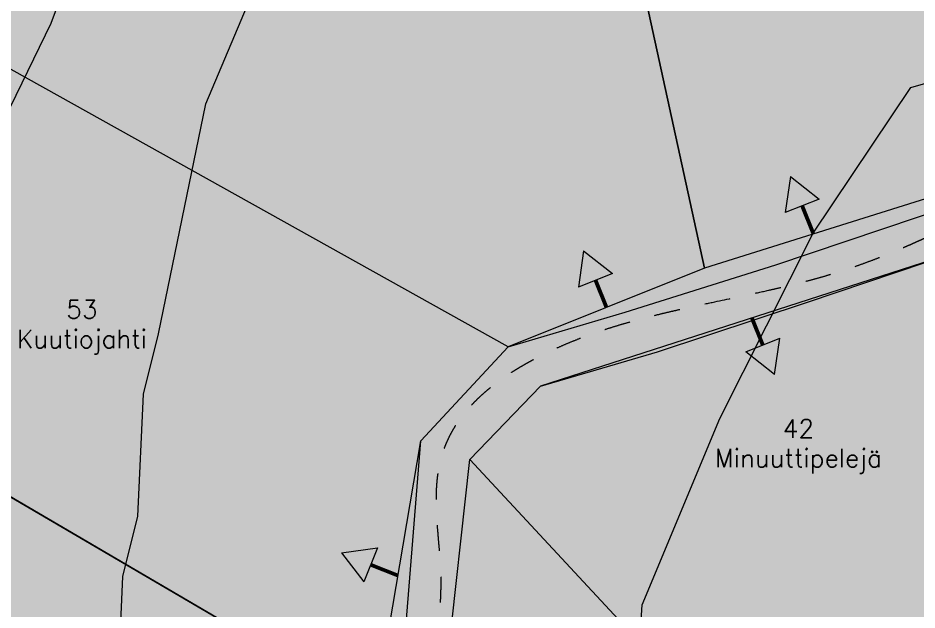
# Model space of a CAD drawing. Header units: millimetres. Extents: x 396621004 to 402046651, y 6785344214 to 6789799943.
# Drawn here: x 399279226 to 399352929, y 6787730065 to 6787778579 of the extents above; entities that cross this region are included whole.
import ezdxf

# ---------------------------------------------------------------- set-up
doc = ezdxf.new("R2010")
doc.units = ezdxf.units.MM
doc.header["$MEASUREMENT"] = 0
doc.linetypes.add('Katkoviiva', pattern=[4233.333333, 2116.666667, -2116.666667])
for name, color, linetype, lineweight in [('02 Korkeuskayrat_Kynä_nro__2', 8, 'Continuous', 15), ('03 Ohjelmalaaksot_Kynä_nro__1', 7, 'Continuous', 13), ('03 Ohjelmalaaksot_Kynä_nro__21', 7, 'Continuous', 50)]:
    doc.layers.add(name, color=color, linetype=linetype, lineweight=lineweight)
for name, color, linetype, lineweight, true_color in [('02 Tiet_Kynä_nro__102', 7, 'Continuous', 15, 0xcccccc), ('03 Alueiden rajat_Kynä_nro__224', 7, 'Continuous', 0, 0xa1e8e9), ('03 Ohjelmalaaksot_Kynä_nro__204', 7, 'Continuous', 50, 0x83e1e0)]:
    doc.layers.add(name, color=color, linetype=linetype, lineweight=lineweight, true_color=true_color)
doc.layers.add('03 Ohjelmalaaksot', color=7, linetype='Continuous')

# ---------------------------------------------------------------- blocks, each defined once
blk = doc.blocks.new('Murtoviiva_127', base_point=(399310379, 6787732882))
at = {"layer": '03 Ohjelmalaaksot', "linetype": 'Continuous', "lineweight": 0, "true_color": 0x000000}
blk.add_hatch(color=178, dxfattribs=at).paths.add_polyline_path([(399305740, 6787734747), (399307591, 6787732386), (399308710, 6787735169)])
at = {"layer": '03 Ohjelmalaaksot_Kynä_nro__1', "color": 7, "linetype": 'Continuous', "lineweight": 13}
for p, q in [((399305740, 6787734747), (399308710, 6787735169)), ((399308710, 6787735169), (399307591, 6787732386)), ((399305740, 6787734747), (399307591, 6787732386))]:
    blk.add_line(p, q, dxfattribs=at)
at = {"layer": '03 Ohjelmalaaksot_Kynä_nro__21', "color": 7, "linetype": 'Continuous', "lineweight": 50, "flags": 128}
blk.add_lwpolyline([(399310379, 6787732882), (399308151, 6787733778)], dxfattribs=at)
blk = doc.blocks.new('Murtoviiva_128', base_point=(399327461, 6787754862))
at = {"layer": '03 Ohjelmalaaksot', "linetype": 'Continuous', "lineweight": 0, "true_color": 0x000000}
blk.add_hatch(color=178, dxfattribs=at).paths.add_polyline_path([(399325599, 6787759502), (399325174, 6787756533), (399327959, 6787757650)])
at = {"layer": '03 Ohjelmalaaksot_Kynä_nro__1', "color": 7, "linetype": 'Continuous', "lineweight": 13}
for p, q in [((399325599, 6787759502), (399325174, 6787756533)), ((399325599, 6787759502), (399327959, 6787757650)), ((399327959, 6787757650), (399325174, 6787756533))]:
    blk.add_line(p, q, dxfattribs=at)
at = {"layer": '03 Ohjelmalaaksot_Kynä_nro__21', "color": 7, "linetype": 'Continuous', "lineweight": 50, "flags": 128}
blk.add_lwpolyline([(399327461, 6787754862), (399326566, 6787757091)], dxfattribs=at)
blk = doc.blocks.new('Murtoviiva_129', base_point=(399344407, 6787760956))
at = {"layer": '03 Ohjelmalaaksot', "linetype": 'Continuous', "lineweight": 0, "true_color": 0x000000}
blk.add_hatch(color=178, dxfattribs=at).paths.add_polyline_path([(399342545, 6787765597), (399342121, 6787762627), (399344905, 6787763744)])
at = {"layer": '03 Ohjelmalaaksot_Kynä_nro__1', "color": 7, "linetype": 'Continuous', "lineweight": 13}
for p, q in [((399342545, 6787765597), (399342121, 6787762627)), ((399342545, 6787765597), (399344905, 6787763744)), ((399344905, 6787763744), (399342121, 6787762627))]:
    blk.add_line(p, q, dxfattribs=at)
at = {"layer": '03 Ohjelmalaaksot_Kynä_nro__21', "color": 7, "linetype": 'Continuous', "lineweight": 50, "flags": 128}
blk.add_lwpolyline([(399344407, 6787760956), (399343513, 6787763186)], dxfattribs=at)
blk = doc.blocks.new('Murtoviiva_131', base_point=(399339390, 6787754000))
at = {"layer": '03 Ohjelmalaaksot', "linetype": 'Continuous', "lineweight": 0, "true_color": 0x000000}
blk.add_hatch(color=178, dxfattribs=at).paths.add_polyline_path([(399341252, 6787749359), (399341676, 6787752329), (399338892, 6787751212)])
at = {"layer": '03 Ohjelmalaaksot_Kynä_nro__1', "color": 7, "linetype": 'Continuous', "lineweight": 13}
for p, q in [((399338892, 6787751212), (399341676, 6787752329)), ((399341252, 6787749359), (399341676, 6787752329)), ((399341252, 6787749359), (399338892, 6787751212))]:
    blk.add_line(p, q, dxfattribs=at)
at = {"layer": '03 Ohjelmalaaksot_Kynä_nro__21', "color": 7, "linetype": 'Continuous', "lineweight": 50, "flags": 128}
blk.add_lwpolyline([(399339390, 6787754000), (399340284, 6787751771)], dxfattribs=at)

msp = doc.modelspace()

# ---------------------------------------------------------------- hatches: boundary and pattern name
at = {"layer": '03 Alueiden rajat_Kynä_nro__224', "linetype": 'Continuous', "lineweight": 0, "true_color": 0x78aeae}
msp.add_hatch(color=143, dxfattribs=at).paths.add_polyline_path([(399191949.16, 6787612949.32), (399177966.94, 6787553362.34), (399207030.31, 6787549295.9), (399230645.48, 6787546654.81), (399260222.93, 6787542496.51), (399266032.87, 6787541090.05), (399284390.04, 6787537275.32), (399292179.36, 6787535659.58), (399309866.58, 6787550700.52), (399344017.92, 6787564567.96), (399347747.17, 6787570762.91), (399336574.65, 6787581895.29), (399335554.11, 6787583345.79), (399334795.99, 6787584496.05), (399334273.73, 6787585766.34), (399333759.9, 6787587046.63), (399332925.97, 6787589197.13), (399332774.34, 6787590217.36), (399332706.96, 6787591377.63), (399332629.75, 6787591765.48), (399330660.04, 6787595788.63), (399330129.36, 6787596908.89), (399329977.73, 6787597929.12), (399329834.53, 6787599099.39), (399329842.96, 6787601189.87), (399329935.61, 6787602410.15), (399330041.09, 6787603516.07), (399330382.06, 6787607091.22), (399330550.53, 6787609161.69), (399330702.16, 6787611162.15), (399331215.99, 6787613752.74), (399331712.98, 6787616183.3), (399332749.07, 6787618503.83), (399334290.58, 6787623474.97), (399335570.96, 6787625925.53), (399336699.71, 6787629546.36), (399337609.45, 6787633267.21), (399338443.38, 6787639918.73), (399338763.48, 6787641058.99), (399339403.66, 6787642319.28), (399340431.33, 6787644559.79), (399340768.28, 6787645920.1), (399340852.51, 6787647000.35), (399341517.97, 6787650581.17), (399342166.58, 6787653001.72), (399343126.86, 6787655322.25), (399345409.64, 6787659853.29), (399348189.41, 6787665664.62), (399349520.33, 6787667955.15), (399350935.48, 6787670235.67), (399351359.53, 6787670767.43), (399352738.11, 6787672496.18), (399353429.79, 6787673217.11), (399355753.74, 6787675966.98), (399357995.62, 6787680274.14), (399358575.62, 6787681848.32), (399359266.35, 6787682878.56), (399359551.22, 6787683262.8), (399360133.98, 6787684048.83), (399361641.79, 6787686559.4), (399362500.99, 6787687649.65), (399363747.67, 6787688789.91), (399366047.29, 6787690460.29), (399366982.31, 6787691550.54), (399367681.46, 6787692570.78), (399369711.53, 6787694811.29), (399371564.71, 6787696831.75), (399373822.21, 6787698972.24), (399374689.84, 6787700142.51), (399375245.79, 6787701412.8), (399376669.37, 6787703773.34), (399377157.93, 6787705043.63), (399377570.69, 6787706403.94), (399378000.29, 6787707914.29), (399379137.46, 6787710604.9), (399379794.5, 6787713025.46), (399380914.83, 6787715566.04), (399381167.53, 6787716786.32), (399381268.62, 6787718016.6), (399381437.09, 6787720247.11), (399381858.26, 6787725618.34), (399382043.58, 6787727998.88), (399382287.86, 6787729139.14), (399382607.96, 6787730269.4), (399383433.46, 6787732910.01), (399384553.79, 6787735380.57), (399385109.75, 6787736570.84), (399385657.28, 6787737611.08), (399386836.57, 6787739831.59), (399387384.1, 6787740871.83), (399387771.58, 6787741922.07), (399388024.29, 6787743142.35), (399388276.99, 6787744432.64), (399388908.76, 6787745542.9), (399389928.01, 6787746703.16), (399391006.22, 6787747703.39), (399391553.75, 6787748733.63), (399391949.65, 6787749863.88), (399392497.18, 6787750904.12), (399393356.38, 6787751994.37), (399394291.4, 6787753084.62), (399395706.55, 6787755365.14), (399397576.57, 6787757535.64), (399399690.88, 6787759846.17), (399401830.46, 6787761536.55), (399405149.33, 6787764517.24), (399406311.78, 6787765507.46), (399406783.49, 6787766627.72), (399407457.38, 6787770288.56), (399408173.38, 6787772549.07), (399408678.79, 6787774979.63), (399408771.45, 6787776129.89), (399408855.68, 6787777290.16), (399408746.18, 6787779770.73), (399408611.4, 6787781011.01), (399408476.62, 6787782261.3), (399408030.18, 6787783531.59), (399406985.66, 6787785932.14), (399405174.6, 6787790403.16), (399404660.76, 6787791753.47), (399404433.33, 6787792853.72), (399404281.7, 6787793873.95), (399403995.3, 6787795134.24), (399403397.23, 6787796334.52), (399402563.3, 6787797564.8), (399400962.83, 6787799855.32), (399399884.62, 6787800865.55), (399398797.99, 6787801795.76), (399396725.8, 6787803896.25), (399395740.24, 6787805206.55), (399394973.7, 6787806266.79), (399392859.4, 6787809757.59), (399391039.91, 6787812218.15), (399390121.75, 6787813298.4), (399388984.57, 6787814618.7), (399387139.82, 6787816699.17), (399385000.24, 6787818949.69), (399275487.12, 6787810018.21), (399253347.99, 6787773113.26), (399232276.12, 6787718145.53)])
at = {"layer": '03 Ohjelmalaaksot_Kynä_nro__204', "linetype": 'Continuous', "lineweight": 0, "true_color": 0x417070}
for points in [[(399335497.08, 6787758086.42), (399323311.64, 6787813918.6), (399353732.8, 6787816399.64), (399354145.37, 6787763929.44)], [(399298909.89, 6787811928.49), (399323311.64, 6787813918.6), (399335497.08, 6787758086.42), (399319424.57, 6787751637.47), (399260264.36, 6787784642.55), (399275487.12, 6787810018.21)], [(399253347.99, 6787773113.26), (399247401.93, 6787757602.48), (399275174.73, 6787741342.57), (399308494.84, 6787721834.91), (399312263.39, 6787743928.34), (399319424.57, 6787751637.47), (399260264.36, 6787784642.55)], [(399322065.71, 6787748408.89), (399316263.94, 6787742391.74), (399333096.34, 6787724288.72), (399345838.08, 6787719719.38), (399362482.32, 6787727877.21), (399356714.01, 6787759590.62)], [(399247401.93, 6787757602.48), (399238235.78, 6787733691.82), (399298952.1, 6787700784.22), (399308494.84, 6787721834.91)], [(399307451.69, 6787708621.26), (399314428.8, 6787725778.46), (399316263.94, 6787742391.74), (399333096.34, 6787724288.72), (399345838.08, 6787719719.38), (399342354.81, 6787706704.13), (399333906.53, 6787694289.73), (399306519.6, 6787706904.17)]]:
    msp.add_hatch(color=147, dxfattribs=at).paths.add_polyline_path(points)

# ---------------------------------------------------------------- linework, layer by layer
at = {"layer": '02 Korkeuskayrat_Kynä_nro__2', "color": 8, "linetype": 'Continuous', "lineweight": 15, "flags": 128}
for points in [[(399289165.72, 6787848886.54), (399290791.46, 6787840804.69), (399290614.57, 6787836803.77), (399292383.51, 6787831722.61), (399292290.85, 6787829722.15), (399294009.25, 6787823630.76), (399292181.35, 6787805696.66), (399281913.06, 6787778140.35), (399278594.19, 6787771278.78), (399268595.46, 6787749713.85), (399263903.55, 6787734910.46), (399257762.8, 6787710164.8), (399254031.17, 6787694321.18), (399242263.5, 6787677847.41), (399231582.46, 6787663314.08), (399217405.66, 6787637938.28), (399200272.19, 6787613692.73), (399191730.73, 6787602080.07), (399188184.42, 6787590227.36), (399188816.19, 6787582185.52), (399190450.35, 6787574103.67), (399187443.15, 6787552218.67), (399178438.4, 6787530603.72), (399163301.31, 6787506268.15)], [(399248606.42, 6787641509.09), (399257375.31, 6787658122.9), (399272512.4, 6787682458.46), (399281331.84, 6787700072.49), (399286015.32, 6787714875.88), (399286377.53, 6787722867.71), (399287607.37, 6787727818.84), (399287834.8, 6787732809.98), (399289064.64, 6787737761.12), (399289527.93, 6787747753.4), (399290749.35, 6787752704.53), (399294624.17, 6787771548.84), (399302483.33, 6787790203.11), (399312077.73, 6787802785.99), (399318294.29, 6787807507.07), (399338552.89, 6787812578.23), (399348593.74, 6787813118.36), (399354490.21, 6787810847.84)]]:
    msp.add_lwpolyline(points, dxfattribs=at)
msp.add_lwpolyline([(399336775.52, 6787745752.94), (399344407.24, 6787760956.42), (399352409.6, 6787772889.15), (399365322.87, 6787776600), (399371547.86, 6787769838.45), (399371328.85, 6787758325.82), (399365668.24, 6787748553.58), (399357859.62, 6787735110.51), (399350404.8, 6787724398.06), (399346353.08, 6787717066.38), (399342149.74, 6787712235.28), (399337440.98, 6787707174.12), (399331098.06, 6787711195.04), (399329666.06, 6787719006.82), (399330390.49, 6787730499.45)], close=True, dxfattribs=at)
at = {"layer": '02 Tiet_Kynä_nro__102', "color": 254, "linetype": 'Continuous', "lineweight": 15, "true_color": 0xcccccc, "flags": 128}
for points in [[(399207030.31, 6787549295.9), (399217146.05, 6787568545.59), (399230278.33, 6787587219.86), (399244101.35, 6787603833.66), (399259002.58, 6787616506.56), (399273558.44, 6787627729.13), (399280322.53, 6787642112.42), (399285898.91, 6787661996.97), (399289470.49, 6787677020.4), (399291997.55, 6787691503.72), (399297818.21, 6787698695.36), (399304860.28, 6787711668.33), (399311043.13, 6787728962.96), (399312263.39, 6787743928.34), (399319424.57, 6787751637.47), (399329011.35, 6787754459.59), (399341359.44, 6787758339.01), (399355881.61, 6787763230.13), (399364708.42, 6787768821.31)], [(399210994.14, 6787548860.48), (399219737.45, 6787565498.52), (399232869.74, 6787584172.79), (399246692.76, 6787600786.59), (399261593.98, 6787613459.49), (399276149.85, 6787624682.06), (399282913.94, 6787639065.35), (399288490.32, 6787658949.9), (399292061.9, 6787673973.34), (399294588.96, 6787688456.65), (399300409.62, 6787695648.3), (399307451.69, 6787708621.26), (399314428.8, 6787725778.46), (399316263.94, 6787742391.74), (399322065.71, 6787748408.89), (399331652.49, 6787751231.01), (399343950.85, 6787755291.94), (399358473.02, 6787760183.06), (399367808.21, 6787766096.27)]]:
    msp.add_lwpolyline(points, dxfattribs=at)
at = {"layer": '03 Ohjelmalaaksot_Kynä_nro__1', "color": 7, "linetype": 'Continuous', "lineweight": 13, "flags": 128}
for points in [[(399335497.08, 6787758086.42), (399323311.64, 6787813918.6), (399353732.8, 6787816399.64), (399354145.37, 6787763929.44)], [(399298909.89, 6787811928.49), (399323311.64, 6787813918.6), (399335497.08, 6787758086.42), (399319424.57, 6787751637.47), (399260264.36, 6787784642.55), (399275487.12, 6787810018.21)], [(399253347.99, 6787773113.26), (399247401.93, 6787757602.48), (399275174.73, 6787741342.57), (399308494.84, 6787721834.91), (399312263.39, 6787743928.34), (399319424.57, 6787751637.47), (399260264.36, 6787784642.55)], [(399322065.71, 6787748408.89), (399316263.94, 6787742391.74), (399333096.34, 6787724288.72), (399345838.08, 6787719719.38), (399362482.32, 6787727877.21), (399356714.01, 6787759590.62)], [(399247401.93, 6787757602.48), (399238235.78, 6787733691.82), (399298952.1, 6787700784.22), (399308494.84, 6787721834.91)], [(399307451.69, 6787708621.26), (399314428.8, 6787725778.46), (399316263.94, 6787742391.74), (399333096.34, 6787724288.72), (399345838.08, 6787719719.38), (399342354.81, 6787706704.13), (399333906.53, 6787694289.73), (399306519.6, 6787706904.17)]]:
    msp.add_lwpolyline(points, close=True, dxfattribs=at)
at = {"layer": '03 Ohjelmalaaksot_Kynä_nro__1', "color": 7, "linetype": 'Katkoviiva', "lineweight": 13}
msp.add_open_spline([(399210480.75, 6787552906.19), (399210480.75, 6787552906.19), (399214032.2, 6787560261.75), (399218191.06, 6787567278.8), (399222317.97, 6787574241.95), (399227032.17, 6787580831.98), (399231903.17, 6787587298.34), (399236321.31, 6787593163.52), (399240899.59, 6787598937.35), (399246419.42, 6787603769.12), (399255563.37, 6787611773.27), (399267118.59, 6787616927.85), (399274485.5, 6787626526.7), (399281273.38, 6787635371.09), (399283484.05, 6787646626.49), (399286325.89, 6787657479.13), (399287670.92, 6787662615.62), (399289184.03, 6787667715.57), (399290050.81, 6787672951.86), (399291101.62, 6787679299.9), (399291098.21, 6787685987.02), (399294319.61, 6787691509.99), (399296022.71, 6787694429.9), (399298481.47, 6787696804.18), (399300534.29, 6787699497.99), (399302677.82, 6787702310.83), (399304259.52, 6787705493.07), (399305859.62, 6787708650.09), (399309829.18, 6787716482.09), (399314236.02, 6787724495.27), (399313892.08, 6787733206.47), (399313769.76, 6787736304.46), (399313128.53, 6787739402.47), (399313892.08, 6787742386.42), (399314969.75, 6787746597.95), (399318768.22, 6787749316.56), (399322727.78, 6787751222.13), (399330582.56, 6787755002.29), (399339609.01, 6787755354.84), (399347857.91, 6787758221.84), (399351988.74, 6787759657.56), (399355890.37, 6787761664.32), (399355890.37, 6787761664.32)], degree=3, knots=[0, 0, 0, 0, 1, 1, 1, 2, 2, 2, 3, 3, 3, 4, 4, 4, 5, 5, 5, 6, 6, 6, 7, 7, 7, 8, 8, 8, 9, 9, 9, 10, 10, 10, 11, 11, 11, 12, 12, 12, 13, 13, 13, 14, 14, 14, 14], dxfattribs=at)

# ---------------------------------------------------------------- block references
at = {"layer": '03 Ohjelmalaaksot', "color": 7, "linetype": 'Continuous', "lineweight": 50}
for name, p in [('Murtoviiva_129', (399344407.24, 6787760956.42)), ('Murtoviiva_128', (399327460.83, 6787754861.95)), ('Murtoviiva_131', (399339389.86, 6787753999.76)), ('Murtoviiva_127', (399310379.12, 6787732881.62))]:
    msp.add_blockref(name, p, dxfattribs=at)

# ---------------------------------------------------------------- texts
at = {"layer": '03 Ohjelmalaaksot_Kynä_nro__1', "color": 7, "linetype": 'Continuous', "lineweight": 13, "char_height": 1500, "attachment_point": 2, "line_spacing_factor": 0.969461}
for s, insert in [('\\A1;{\\pqc;\\Ftxt.shx;53 \\P\\pqc;\\Ftxt.shx;Kuutiojahti}', (399284473.89, 6787755451.24)), ('\\A1;{\\pqc;\\Ftxt.shx;42 \\P\\pqc;\\Ftxt.shx;Minuuttipelejä}', (399343206.21, 6787745685.85))]:
    msp.add_mtext(s, dxfattribs=dict(at, insert=insert))

doc.saveas('drawing.dxf')
